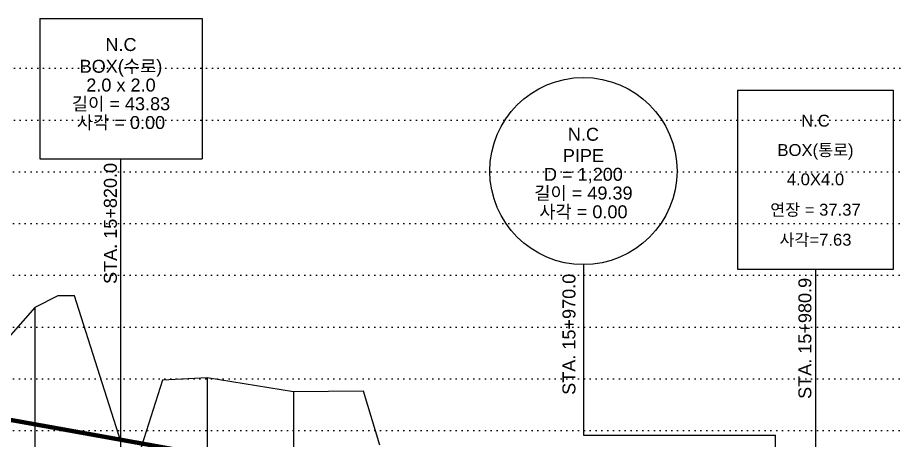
# Model space of a CAD drawing. Header units: millimetres. Extents: x -1499 to 6658, y -12483 to -6008.
# Drawn here: x 5052.2 to 5255.6, y -11119.4 to -11021.3 of the extents above; entities that cross this region are included whole.
import ezdxf
from ezdxf.enums import TextEntityAlignment as Align

# ---------------------------------------------------------------- set-up
doc = ezdxf.new("R2010")
doc.units = ezdxf.units.MM
doc.linetypes.add('A-DOTLN01H', pattern=[0.125, 0, -0.125])
for name, color, linetype in [('3공구_세종방향_CR-LEAN-NEW', 1, 'Continuous'), ('3공구_세종방향_CR-SSYM-NEW', 3, 'Continuous'), ('3공구_안성방향_CR-LEAT-NEW', 7, 'Continuous'), ('3공구_안성방향_CR-SSYM-NEW', 3, 'Continuous'), ('3공구_종점_CR-LEAT-NEW', 7, 'Continuous'), ('3공구_종점_CR-SSYM-NEW', 3, 'Continuous'), ('CR-GRID', 56, 'A-DOTLN01H'), ('구조물인출선', 1, 'Continuous'), ('구조물제원심볼', 3, 'Continuous'), ('수직그리드', 1, 'Continuous'), ('종단계획선', 7, 'Continuous'), ('종단지반선', 3, 'Continuous')]:
    doc.layers.add(name, color=color, linetype=linetype)
doc.styles.get("Standard").update_dxf_attribs({"font": 'arial.ttf'})

msp = doc.modelspace()

# ---------------------------------------------------------------- linework, layer by layer
at = {"layer": '3공구_세종방향_CR-LEAN-NEW', "color": 7, "linetype": 'Continuous'}
msp.add_line((5076.16, -11130.92), (5076.16, -11119.14), dxfattribs=at)
at = {"layer": '3공구_세종방향_CR-SSYM-NEW', "color": 3}
msp.add_line((5076.16, -11119.14), (5076.16, -11054.08), dxfattribs=at)
at = {"layer": '3공구_안성방향_CR-SSYM-NEW', "color": 3}
for p, q in [((5076.16, -11119.14), (5076.16, -11054.08)), ((5237.1, -11079.7), (5237.1, -11144.76)), ((5227.82, -11143.65), (5227.82, -11118.16))]:
    msp.add_line(p, q, dxfattribs=at)
msp.add_lwpolyline([(5183.32, -11078.58), (5183.32, -11118.16), (5227.82, -11118.16)], dxfattribs=at)
msp.add_circle((5183.32, -11056.89), 21.69, dxfattribs=at)
at = {"layer": '3공구_종점_CR-SSYM-NEW', "color": 3}
for p, q in [((5057.37, -11021.54), (5057.37, -11054.08)), ((5057.37, -11021.54), (5094.94, -11021.54)), ((5057.37, -11054.08), (5094.94, -11054.08))]:
    msp.add_line(p, q, dxfattribs=at)
msp.add_lwpolyline([(5094.94, -11021.54), (5094.94, -11054.08)], dxfattribs=at)
at = {"layer": 'CR-GRID', "color": 6, "linetype": 'A-DOTLN01H', "ltscale": 10}
for p, q in [((1436.16, -11033.06), (6636.16, -11033.06)), ((696.16, -11093.06), (6636.16, -11093.06))]:
    msp.add_line(p, q, dxfattribs=at)
at = {"layer": 'CR-GRID', "linetype": 'A-DOTLN01H', "ltscale": 10}
for p, q in [((1436.16, -11045.06), (6636.16, -11045.06)), ((696.16, -11057.06), (6636.16, -11057.06)), ((696.16, -11069.06), (6636.16, -11069.06)), ((696.16, -11081.06), (6636.16, -11081.06)), ((696.16, -11105.06), (6636.16, -11105.06)), ((696.16, -11117.06), (5436.16, -11117.06))]:
    msp.add_line(p, q, dxfattribs=at)
at = {"layer": '구조물제원심볼', "color": 1}
msp.add_lwpolyline([(5255.1, -11038.13), (5255.1, -11079.7), (5219.1, -11079.7), (5219.1, -11038.13)], close=True, dxfattribs=at)
at = {"layer": '수직그리드'}
for p, q in [((5056.16, -11088.51), (5056.16, -11873.06)), ((5096.16, -11104.87), (5096.16, -11873.06)), ((5116.16, -11108.09), (5116.16, -11873.06))]:
    msp.add_line(p, q, dxfattribs=at)
at = {"layer": '종단계획선', "const_width": 1, "flags": 128}
msp.add_lwpolyline([(3561.16, -10846.64), (5131.16, -11129.1)], dxfattribs=at)
at = {"layer": '종단지반선', "flags": 128}
for points in [[(5076.16, -11119.58), (5065.36, -11085.86), (5061.56, -11085.86), (5056.16, -11088.51), (5045.56, -11100.56)], [(5136.16, -11120.44), (5132.36, -11107.94), (5116.16, -11108.09), (5096.16, -11104.87), (5085.76, -11105.42), (5079.26, -11125.82)]]:
    msp.add_lwpolyline(points, dxfattribs=at)

# ---------------------------------------------------------------- texts
at = {"layer": '3공구_안성방향_CR-LEAT-NEW', "color": 3}
for s, p in [('N.C', (5183.32, -11049.87)), ('PIPE', (5183.32, -11054.8)), ('D = 1,200', (5183.32, -11059.15)), ('길이 = 49.39', (5183.32, -11063.49)), ('사각 = 0.00', (5183.32, -11067.84))]:
    msp.add_text(s, height=3, dxfattribs=at).set_placement(p, align=Align.CENTER)
for s, p in [('STA. 15+820.0', (5075.2, -11083.08)), ('STA. 15+970.0', (5181.47, -11108.78)), ('STA. 15+980.9', (5236.14, -11109.73))]:
    msp.add_text(s, height=3, rotation=90, dxfattribs=at).set_placement(p)
at = {"layer": '3공구_종점_CR-LEAT-NEW', "color": 3}
for s, p in [('N.C', (5076.16, -11029.06)), ('BOX(수로)', (5076.16, -11034.1)), ('2.0 x 2.0', (5076.16, -11038.45)), ('길이 = 43.83', (5076.16, -11042.79)), ('사각 = 0.00', (5076.16, -11047.14))]:
    msp.add_text(s, height=3, dxfattribs=at).set_placement(p, align=Align.CENTER)
at = {"layer": '구조물인출선'}
for s, p in [('N.C', (5237.1, -11046.59)), ('BOX(통로)', (5237.1, -11053.4)), ('4.0X4.0', (5237.1, -11060.19)), ('연장 = 37.37', (5237.1, -11067.24)), ('사각=7.63', (5237.1, -11074.2))]:
    msp.add_text(s, height=2.76, dxfattribs=at).set_placement(p, align=Align.CENTER)

doc.saveas('drawing.dxf')
